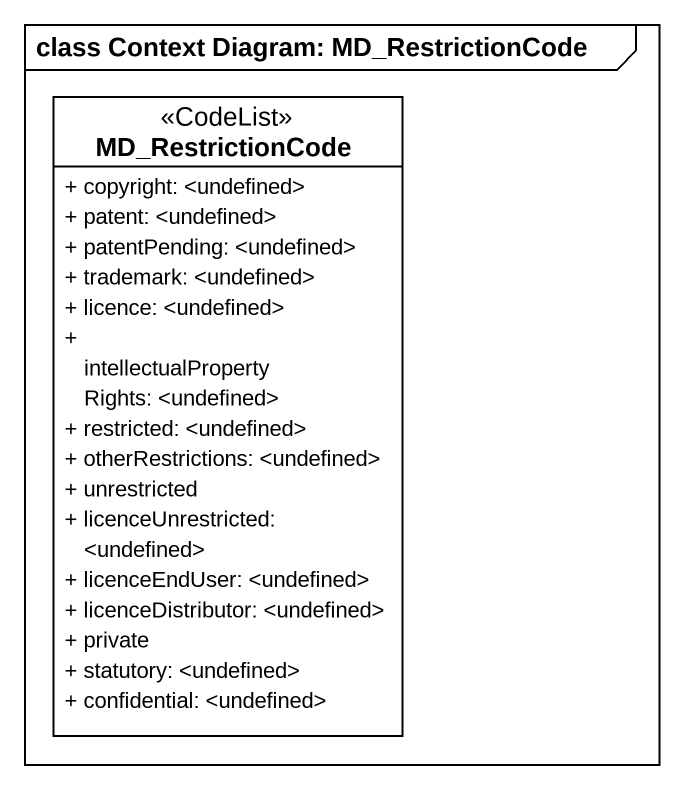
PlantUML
@startuml
mainframe class Context Diagram: MD_RestrictionCode
hide circle
hide empty members
skinparam classAttributeIconSize 0
class MD_RestrictionCode <<CodeList>> #FFFFFF {
  + copyright: <undefined>
  + patent: <undefined>
  + patentPending: <undefined>
  + trademark: <undefined>
  + licence: <undefined>
  + intellectualPropertyRights: <undefined>
  + restricted: <undefined>
  + otherRestrictions: <undefined>
  + unrestricted
  + licenceUnrestricted: <undefined>
  + licenceEndUser: <undefined>
  + licenceDistributor: <undefined>
  + private
  + statutory: <undefined>
  + confidential: <undefined>
}
@enduml
